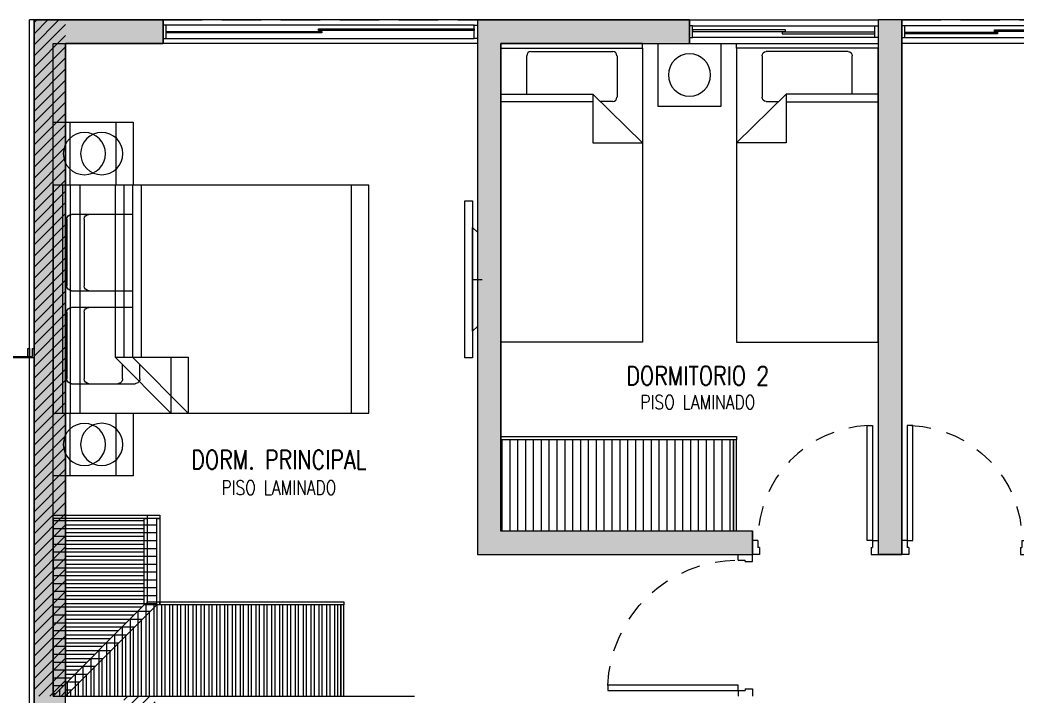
# Model space of a CAD drawing. Header units: millimetres. Extents: x 3738 to 3833, y 1327 to 1657.
# Drawn here: x 3795.41 to 3801.76, y 1465.81 to 1470.11 of the extents above; entities that cross this region are included whole.
import ezdxf
from ezdxf.enums import TextEntityAlignment as Align

# ---------------------------------------------------------------- set-up
doc = ezdxf.new("R2010")
doc.units = ezdxf.units.MM
doc.linetypes.add('HIDDEN2', pattern=[0.1875, 0.125, -0.0625])
doc.linetypes.add('X-REF_DP_Arquitectura$0$HIDDEN', pattern=[0.375, 0.25, -0.125])
doc.layers.get('0').update_dxf_attribs({"color": 251, "lineweight": 9})
for name, color, linetype, lineweight in [('A-MOBILIARIO', 251, 'Continuous', 13), ('A-MURO BAJO', 251, 'Continuous', 13), ('A-MUROS', 251, 'Continuous', 13), ('A-PROYECCIONES', 251, 'HIDDEN2', 13), ('A-TEXTO-ACABADO PISO', 251, 'Continuous', 13), ('A-TEXTO-AMBIENTE', 251, 'Continuous', 13), ('A_20_Estructuras', 251, 'Continuous', 13), ('A_50_TextoAmbiente', 251, 'Continuous', 13), ('A_50_Vigas', 251, 'X-REF_DP_Arquitectura$0$HIDDEN', 13), ('A_60_HatchEstructuras', 251, 'Continuous', 13), ('DLP_MOBILIARIO FIJO', 251, 'Continuous', 13), ('MURO CF 120', 251, 'Continuous', 13), ('MURO CF 60', 251, 'Continuous', 13)]:
    doc.layers.add(name, color=color, linetype=linetype, lineweight=lineweight)
doc.styles.add('ROMANS', font='romans.shx', dxfattribs={"width": 0.8})
pattern_1 = [(45, (-21.67, -43.67528), (-0.03535534, 0.03535534), [])]

# ---------------------------------------------------------------- blocks, each defined once
blk = doc.blocks.new('EF-P2-P4')
at = {"layer": 'A_60_HatchEstructuras'}
h = blk.add_hatch(color=256, dxfattribs=at)
h.dxf.hatch_style = 1
h.paths.add_polyline_path([(25.88, -0.625), (26.5, -0.625), (26.5, -0.475), (25.68, -0.475), (25.68, -6.325), (25.88, -6.325)])
h.paths.add_polyline_path([(21.7, -2.775), (23.55, -2.775), (23.55, -2.625), (21.7, -2.625), (21.7, -0.475), (20.85, -0.475), (20.85, -0.625), (21.55, -0.625), (21.55, -6.325), (23.55, -6.325), (23.55, -6.175), (21.7, -6.175)])
h.paths.add_polyline_path([(25.5, -2.625), (25.35, -2.625), (25.35, -6.325), (25.5, -6.325)])
h = blk.add_hatch(color=256, dxfattribs=at)
h.dxf.hatch_style = 1
h.paths.add_polyline_path([(30.25, -3.725), (28.65, -3.725), (28.65, -0.625), (29.85, -0.625), (29.85, -0.475), (28.5, -0.475), (28.5, -3.875), (30.25, -3.875)])
h.paths.add_polyline_path([(31.2, -0.475), (31.05, -0.475), (31.05, -3.875), (31.2, -3.875)])
h.paths.add_polyline_path([(33.75, -0.475), (32.4, -0.475), (32.4, -0.625), (33.6, -0.625), (33.6, -3.725), (32, -3.725), (32, -3.875), (33.75, -3.875)])
at = {"layer": 'A_20_Estructuras'}
for points in [[(25.88, -0.625), (26.5, -0.625), (26.5, -0.475), (25.68, -0.475), (25.68, -6.325), (25.88, -6.325)], [(30.25, -3.725), (28.65, -3.725), (28.65, -0.625), (29.85, -0.625), (29.85, -0.475), (28.5, -0.475), (28.5, -3.875), (30.25, -3.875)], [(31.2, -0.475), (31.05, -0.475), (31.05, -3.875), (31.2, -3.875)]]:
    blk.add_lwpolyline(points, close=True, dxfattribs=at)
at = {"layer": 'A_50_Vigas'}
for p, q in [((26.5, -0.475), (28.5, -0.475)), ((29.85, -0.475), (31.05, -0.475)), ((31.2, -0.475), (32.4, -0.475))]:
    blk.add_line(p, q, dxfattribs=at)
blk = doc.blocks.new('CAMA 2PLAZAS C_VELADOR')
for p, q in [((-1.8499, 0), (-0.3999, 0)), ((-1.8499, -0.06), (-1.8499, 0)), ((-0.3999, 0), (-0.3999, -0.06))]:
    blk.add_line(p, q)
at = {"linetype": 'Continuous'}
for p, q in [((-1.8499, -0.06), (-0.3999, -0.06)), ((-1.8499, -1.9), (-1.8499, -0.06)), ((-0.3999, -0.06), (-0.3999, -1.9)), ((-1.6633, -0.3958), (-1.6633, -0.1184)), ((-1.6327, -0.0878), (-1.2086, -0.0878)), ((-1.1779, -0.1184), (-1.1779, -0.3958)), ((-1.0719, -0.3958), (-1.0719, -0.1184)), ((-1.0413, -0.0878), (-0.6172, -0.0878)), ((-0.5866, -0.1184), (-0.5866, -0.4118)), ((-1.8499, -0.396), (-0.7546, -0.396)), ((-0.3999, -0.7507), (-0.7546, -0.396)), ((-0.7546, -0.396), (-0.7546, -0.7507)), ((-0.6172, -0.4424), (-0.7082, -0.4424)), ((-0.7546, -0.452), (-1.8499, -0.452)), ((-0.7546, -0.7507), (-0.3999, -0.7507)), ((-0.3999, -1.9), (-1.8499, -1.9))]:
    blk.add_line(p, q, dxfattribs=at)
for points in [[(-2.2499, -0.4), (-1.8499, -0.4), (-1.8499, 0), (-2.2499, 0)], [(-0.4, -0.4), (0, -0.4), (0, 0), (-0.4, 0)]]:
    blk.add_lwpolyline(points, close=True)
for centre in [(-2.0499, -0.2), (-0.2, -0.2)]:
    blk.add_circle(centre, 0.1344)
for centre, start, end in [((-1.6327, -0.1184), 90, 180), ((-1.2086, -0.1184), 0, 90), ((-1.0413, -0.1184), 90, 180), ((-0.6172, -0.1184), 0, 90), ((-0.6172, -0.4118), 270, 0)]:
    blk.add_arc(centre, 0.0306, start, end, dxfattribs=at)
blk = doc.blocks.new('JUNTA2')
at = {"layer": 'DLP_MOBILIARIO FIJO'}
h = blk.add_hatch(dxfattribs=at)
h.set_pattern_fill('_USER', color=8, scale=0.05, angle=180, pattern_type=0)
h.set_pattern_definition([(180, (-9816.035675, -3196.047795), (-6e-18, -0.05), [])])
h.paths.add_polyline_path([(0.28, -3.17), (0.28, -4.3), (0.86, -3.72), (0.86, -3.17)])
h = blk.add_hatch(dxfattribs=at)
h.set_pattern_fill('_USER', color=8, scale=0.05, angle=270, pattern_type=0)
h.set_pattern_definition([(270, (-7201.76499, -2437.56976), (0.05, -9e-18), [])])
h.paths.add_polyline_path([(0.28, -4.3), (2.0314, -4.3), (2.0314, -3.72), (0.86, -3.72)])
at = {"color": 3}
blk.add_lwpolyline([(0.07, -2.14), (0.07, -2.09), (0.08, -2.09), (0.08, -2.15), (-0.15, -2.15), (-0.15, -2.14)], close=True, dxfattribs=at)
at = {"layer": 'A-MUROS'}
blk.add_lwpolyline([(0.28, -5.85), (0.08, -5.85), (0.08, 0), (0.9, 0), (0.9, -0.15), (0.28, -0.15), (0.28, -4.3), (2.5, -4.3)], dxfattribs=at)
at = {"layer": 'DLP_MOBILIARIO FIJO', "elevation": 0}
for points in [[(0.88, -3.15), (0.88, -3.17), (0.28, -3.17), (0.28, -3.15)], [(0.88, -3.72), (0.86, -3.72), (0.86, -3.17), (0.88, -3.17)], [(2.0514, -3.7), (2.0514, -3.72), (0.88, -3.72), (0.88, -3.7)]]:
    blk.add_lwpolyline(points, close=True, dxfattribs=at)
at = {"layer": 'DLP_MOBILIARIO FIJO', "color": 8, "elevation": 0}
for points in [[(0.28, -3.17), (0.28, -4.3), (0.86, -3.72), (0.86, -3.17)], [(0.28, -4.3), (2.0314, -4.3), (2.0314, -3.72), (0.86, -3.72)]]:
    blk.add_lwpolyline(points, close=True, dxfattribs=at)
at = {"layer": 'A-MOBILIARIO', "extrusion": (-4.49068e-08, 3.60286e-08, -1), "zscale": -1.000000000000002, "rotation": 270}
blk.add_blockref('CAMA 2PLAZAS C_VELADOR', (-0.3101, -2.8999, 0), dxfattribs=at)
blk = doc.blocks.new('*U258')
for p, q in [((0.01, 0.855), (0.01, 0.9)), ((0.1, 0.865), (0.1, 0.9)), ((0.055, 0.855), (0.01, 0.855)), ((0.1, 0.865), (0.055, 0.865)), ((0.055, 0.855), (0.055, 0.865)), ((0.055, 0.045), (0.01, 0.045)), ((0.01, 0.045), (0.01, 0)), ((0.055, 0.045), (0.055, 0.035)), ((0.1, 0.035), (0.055, 0.035)), ((0.1, 0.035), (0.1, 0))]:
    blk.add_line(p, q)
blk.add_lwpolyline([(0.93, 0.07), (0.93, 0.035), (0.1, 0.035), (0.1, 0.07)], close=True)
at = {"color": 7, "linetype": 'HIDDEN2'}
blk.add_arc((0.0995, 0.0339), 0.8311, 2.23015, 89.96723, dxfattribs=at)
blk = doc.blocks.new('1 PLAZA')
for p, q in [((-0.2592, -0.0513), (0.2619, -0.0513)), ((-0.2859, -0.3221), (-0.2859, -0.0781)), ((0.2887, -0.0781), (0.2887, -0.3415)), ((-0.45, -0.3221), (0.1356, -0.3221)), ((0.1356, -0.371), (-0.45, -0.371)), ((0.45, -0.6318), (0.1356, -0.3221)), ((0.1356, -0.3221), (0.1356, -0.6318)), ((0.2619, -0.3683), (0.1825, -0.3683)), ((0.1356, -0.6318), (0.45, -0.6318))]:
    blk.add_line(p, q)
at = {"extrusion": (4.49068e-08, -3.60286e-08, 1), "elevation": 0}
blk.add_lwpolyline([(-0.45, -0.0287), (0.45, -0.0287), (0.45, 0), (-0.45, 0)], close=True, dxfattribs=at)
blk.add_lwpolyline([(-0.45, -1.9), (-0.45, -0.0287), (0.45, -0.0287), (0.45, -1.9)], close=True)
for centre, start, end in [((-0.2592, -0.0781), 90, 180), ((0.2619, -0.0781), 0, 90), ((0.2619, -0.3415), 270, 0)]:
    blk.add_arc(centre, 0.0267, start, end)
blk = doc.blocks.new('VELADOR')
blk.add_lwpolyline([(0, 0.4), (0, 0), (0.4, 0), (0.4, 0.4)], close=True)
blk.add_circle((0.2, 0.2), 0.1344)
blk = doc.blocks.new('A$C4BFA03A9')
for points in [[(0.06, -0.5), (0.11, -0.5), (0.11, 0.5), (0.06, 0.5)], [(0.03, -0.3), (0.06, -0.33), (0.06, 0.33), (0.03, 0.3)]]:
    blk.add_lwpolyline(points, close=True)
at = {"layer": 'A-PROYECCIONES', "ltscale": 0.15}
blk.add_line((0.06, 0), (0, 0), dxfattribs=at)
blk = doc.blocks.new('*U259')
for p, q in [((0.01, 0.755), (0.01, 0.8)), ((0.1, 0.765), (0.055, 0.765)), ((0.055, 0.755), (0.055, 0.765)), ((0.1, 0.765), (0.1, 0.8)), ((0.055, 0.755), (0.01, 0.755)), ((0.055, 0.045), (0.01, 0.045)), ((0.01, 0.045), (0.01, 0)), ((0.055, 0.045), (0.055, 0.035)), ((0.1, 0.035), (0.055, 0.035)), ((0.1, 0.035), (0.1, 0))]:
    blk.add_line(p, q)
blk.add_lwpolyline([(0.83, 0.07), (0.83, 0.035), (0.1, 0.035), (0.1, 0.07)], close=True)
at = {"color": 7, "linetype": 'HIDDEN2'}
blk.add_arc((0.0996, 0.034), 0.731, 2.23015, 89.96723, dxfattribs=at)
blk = doc.blocks.new('VP.120')
at = {"layer": 'A-MURO BAJO'}
for p, q in [((0, 0), (1.2, 0)), ((0, -0.15), (1.2, -0.15))]:
    blk.add_line(p, q, dxfattribs=at)
at = {"layer": 'DLP_MOBILIARIO FIJO', "color": 251}
for p, q in [((0.02, -0.0375), (1.18, -0.0375)), ((1.18, -0.1125), (0.02, -0.1125))]:
    blk.add_line(p, q, dxfattribs=at)
at = {"layer": 'DLP_MOBILIARIO FIJO', "color": 6}
for points in [[(0, -0.1125), (0.02, -0.1125), (0.02, -0.0375), (0, -0.0375)], [(1.2, -0.1125), (1.18, -0.1125), (1.18, -0.0375), (1.2, -0.0375)]]:
    blk.add_lwpolyline(points, close=True, dxfattribs=at)
at = {"layer": 'DLP_MOBILIARIO FIJO', "elevation": 0}
for points in [[(0.61, -0.0625), (0.02, -0.0625), (0.02, -0.0725), (0.61, -0.0725)], [(0.59, -0.0875), (1.18, -0.0875), (1.18, -0.0775), (0.59, -0.0775)]]:
    blk.add_lwpolyline(points, close=True, dxfattribs=at)
blk = doc.blocks.new('DPTO 75.2')
at = {"layer": 'DLP_MOBILIARIO FIJO'}
h = blk.add_hatch(dxfattribs=at)
h.set_pattern_fill('_USER', color=8, scale=0.05, angle=270, pattern_type=0)
h.set_pattern_definition([(270, (6.42, 3.179994), (0.05, -9e-18), [])])
h.paths.add_polyline_path([(7.9, 2.6), (6.42, 2.6), (6.42, 3.18), (7.9, 3.18)])
h = blk.add_hatch(dxfattribs=at)
h.set_pattern_fill('_USER', color=8, scale=0.05, angle=180, pattern_type=0)
h.set_pattern_definition([(180, (-9864.16571, -3185.47283), (-6e-18, -0.05), [])])
h.paths.add_polyline_path([(10.75, 2.68), (10.75, 1.55), (10.17, 2.13), (10.17, 2.68)])
h = blk.add_hatch(dxfattribs=at)
h.set_pattern_fill('_USER', color=8, scale=0.05, angle=270, pattern_type=0)
h.set_pattern_definition([(270, (-7249.86499, -2426.994796), (0.05, -9e-18), [])])
h.paths.add_polyline_path([(10.75, 1.55), (8.9186, 1.55), (8.9186, 2.13), (10.17, 2.13)])
at = {"layer": 'A-MURO BAJO'}
for p, q in [((8.05, 5.85, 0), (10.05, 5.85, 0)), ((8.05, 5.7, 0), (10.05, 5.7, 0))]:
    blk.add_line(p, q, dxfattribs=at)
at = {"layer": 'A-MUROS'}
for p, q in [((5.35, 5.85, 0), (5.35, 2.45, 0)), ((5.35, 5.85, 0), (5.5, 5.85, 0)), ((5.5, 5.85, 0), (5.5, 2.45, 0)), ((6.7, 5.85, 0), (6.7, 5.7, 0)), ((8.05, 5.85, 0), (6.7, 5.85, 0)), ((8.05, 5.85, 0), (8.05, 2.45, 0)), ((10.05, 5.7, 0), (10.05, 5.85, 0)), ((10.05, 5.85, 0), (10.9, 5.85, 0)), ((7.9, 5.7, 0), (6.7, 5.7, 0)), ((7.9, 5.7, 0), (7.9, 2.6, 0)), ((10.75, 5.7, 0), (10.05, 5.7, 0)), ((10.75, 1.55, 0), (10.75, 5.7, 0)), ((6.3, 2.6, 0), (6.3, 2.45, 0)), ((7.9, 2.6, 0), (6.3, 2.6, 0)), ((5.35, 2.45, 0), (5.5, 2.45, 0)), ((8.05, 2.45, 0), (6.3, 2.45, 0))]:
    blk.add_line(p, q, dxfattribs=at)
at = {"layer": 'DLP_MOBILIARIO FIJO', "color": 251}
for p, q in [((8.07, 5.8175, 0), (10.03, 5.8175, 0)), ((10.03, 5.7325, 0), (8.07, 5.7325, 0))]:
    blk.add_line(p, q, dxfattribs=at)
at = {"layer": 'DLP_MOBILIARIO FIJO', "color": 6, "elevation": 0}
for points in [[(8.05, 5.7325), (8.07, 5.7325), (8.07, 5.8175), (8.05, 5.8175)], [(10.05, 5.7325), (10.03, 5.7325), (10.03, 5.8175), (10.05, 5.8175)]]:
    blk.add_lwpolyline(points, close=True, dxfattribs=at)
at = {"layer": 'DLP_MOBILIARIO FIJO', "elevation": 0}
for points in [[(9.06, 5.7925), (8.07, 5.7925), (8.07, 5.7825), (9.06, 5.7825)], [(9.04, 5.7675), (10.03, 5.7675), (10.03, 5.7775), (9.04, 5.7775)], [(6.4, 3.2), (6.4, 3.18), (7.9, 3.18), (7.9, 3.2)], [(6.42, 2.6), (6.4, 2.6), (6.4, 3.18), (6.42, 3.18)], [(10.15, 2.7), (10.15, 2.68), (10.75, 2.68), (10.75, 2.7)], [(10.15, 2.13), (10.17, 2.13), (10.17, 2.68), (10.15, 2.68)], [(8.8986, 2.15), (8.8986, 2.13), (10.15, 2.13), (10.15, 2.15)], [(8.9186, 1.55), (8.8986, 1.55), (8.8986, 2.13), (8.9186, 2.13)]]:
    blk.add_lwpolyline(points, close=True, dxfattribs=at)
at = {"layer": 'DLP_MOBILIARIO FIJO', "color": 8, "elevation": 0}
for points in [[(7.9, 2.6), (6.42, 2.6), (6.42, 3.18), (7.9, 3.18)], [(10.75, 2.68), (10.75, 1.55), (10.17, 2.13), (10.17, 2.68)], [(10.75, 1.55), (8.9186, 1.55), (8.9186, 2.13), (10.17, 2.13)]]:
    blk.add_lwpolyline(points, close=True, dxfattribs=at)
blk.add_blockref('VP.120', (4.15, 5.85, 0))
at = {"xscale": -1}
blk.add_blockref('VP.120', (6.7, 5.85, 0), dxfattribs=at)
at = {"layer": 'A-MOBILIARIO', "extrusion": (-4.49068e-08, 3.60286e-08, 1)}
for name, p in [('1 PLAZA', (5.95, 5.7, 0)), ('VELADOR', (6.5, 5.3, 0))]:
    blk.add_blockref(name, p, dxfattribs=at)
at = {"layer": 'A-MOBILIARIO', "extrusion": (-4.49068e-08, -3.60286e-08, -1), "zscale": -1}
blk.add_blockref('1 PLAZA', (-7.45, 5.7, 0), dxfattribs=at)
at = {"layer": 'A-MOBILIARIO', "extrusion": (-4.49068e-08, -3.60286e-08, 1), "rotation": 270}
blk.add_blockref('CAMA 2PLAZAS C_VELADOR', (10.75, 2.95, 0), dxfattribs=at)
at = {"layer": 'A-MOBILIARIO'}
for name, p in [('A$C4BFA03A9', (8.02, 4.2, 0)), ('*U258', (6.29, 1.55, 0))]:
    blk.add_blockref(name, p, dxfattribs=at)
at = {"layer": 'A-MOBILIARIO', "rotation": 90}
blk.add_blockref('*U259', (5.35, 2.44, 0), dxfattribs=at)
at = {"layer": 'A-MOBILIARIO', "xscale": -1, "rotation": 270}
blk.add_blockref('*U259', (5.5, 2.44, 0), dxfattribs=at)
blk = doc.blocks.new('N.01')
at = {"color": 3, "elevation": 0}
blk.add_lwpolyline([(4.19, 10.735), (4.19, 10.785), (4.2, 10.785), (4.2, 10.725), (4, 10.725), (4, 10.735)], close=True, dxfattribs=at)
at = {"layer": 'A-MUROS', "elevation": 0}
blk.add_lwpolyline([(4.35, 7.025), (4.2, 7.025), (4.2, 12.875)], dxfattribs=at)
blk = doc.blocks.new('TC_PT')
blk.add_blockref('N.01', (22.8, -2.3, 0))
at = {"xscale": -1}
blk.add_blockref('DPTO 75.2', (37.9, 4.725, 0), dxfattribs=at)
blk = doc.blocks.new('TEXTO AMBIENTES PT')
at = {"layer": 'A-TEXTO-ACABADO PISO', "char_height": 0.09, "attachment_point": 2, "style": 'ROMANS'}
for insert in [(29.9029, -2.8614), (27.2371, -3.4044)]:
    blk.add_mtext_dynamic_manual_height_columns('PISO LAMINADO', width=1.20225, gutter_width=12.5, heights=[0], dxfattribs=dict(at, insert=insert))
at = {"layer": 'A-TEXTO-AMBIENTE', "style": 'ROMANS', "width": 0.8}
for s, p in [('DORMITORIO 2', (29.9027, -2.7981)), ('DORM. PRINCIPAL', (27.2373, -3.3321))]:
    blk.add_text(s, height=0.12, dxfattribs=at).set_placement(p, align=Align.CENTER)
blk = doc.blocks.new('TORRE F HATCH CORTAFUEGO')
at = {"layer": 'MURO CF 60'}
h = blk.add_hatch(dxfattribs=at)
h.set_pattern_fill('_USER', color=256, scale=0.05, angle=45, pattern_type=0)
h.set_pattern_definition(pattern_1)
h.paths.add_polyline_path([(-21.6697, -15.9251), (-21.47, -15.9249), (-21.47, -11.625), (-21.6703, -11.6251)])
h.paths.add_polyline_path([(-21.47, -18.825), (-21.6697, -18.825), (-21.6697, -24.525), (-21.47, -24.525)])
h = blk.add_hatch(dxfattribs=at)
h.set_pattern_fill('_USER', color=256, scale=0.05, angle=45, pattern_type=0)
h.set_pattern_definition(pattern_1)
h.paths.add_polyline_path([(-20.9, -17.325), (-21.1, -17.325), (-21.1, -15.925), (-20.9, -15.925)])

msp = doc.modelspace()

# ---------------------------------------------------------------- block references
for name, p in [('EF-P2-P4', (3769.8221, 1470.5876)), ('JUNTA2', (3795.4221, 1470.1129))]:
    msp.add_blockref(name, p)

# ---------------------------------------------------------------- next in the draw order: block references
msp.add_blockref('TC_PT', (3768.4721, 1459.5379))

# ---------------------------------------------------------------- next in the draw order: block references
at = {"layer": 'A_50_TextoAmbiente'}
msp.add_blockref('TEXTO AMBIENTES PT', (3769.8221, 1470.5879), dxfattribs=at)
at = {"layer": 'MURO CF 120', "color": 251}
msp.add_blockref('TORRE F HATCH CORTAFUEGO', (3817.1721, 1481.7379), dxfattribs=at)

doc.saveas('drawing.dxf')
